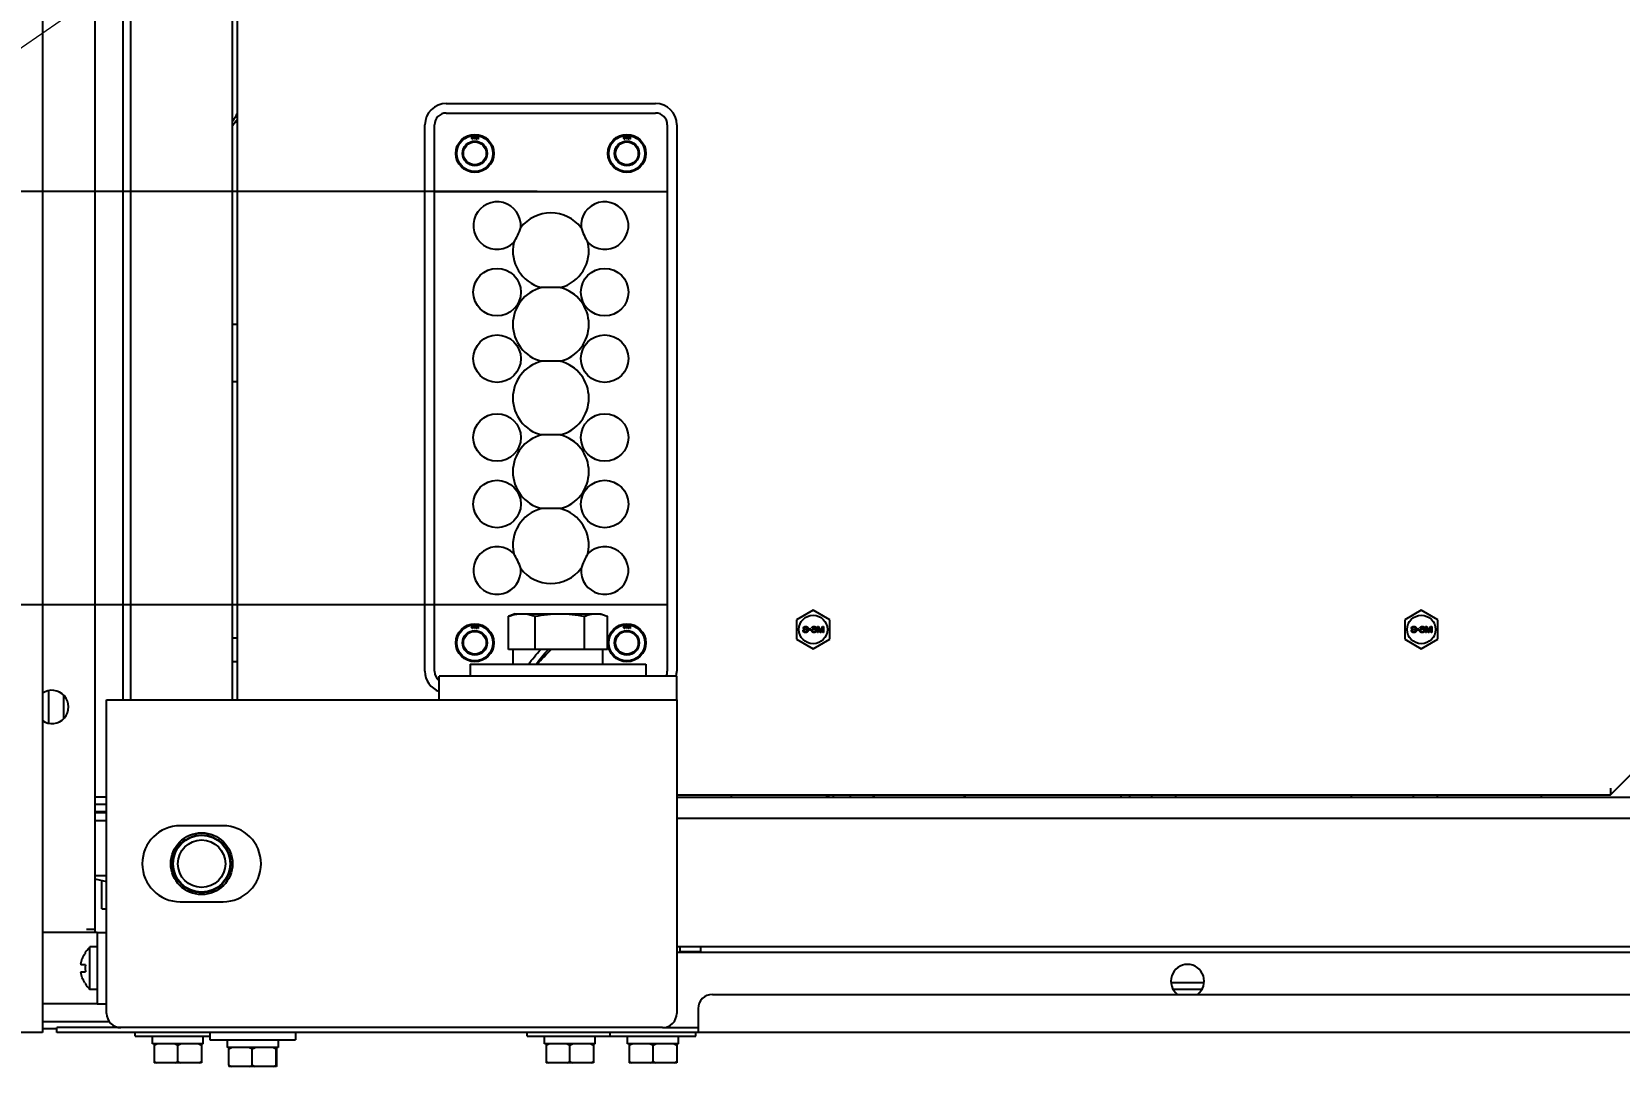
# Model space of a CAD drawing. Header units: millimetres. Extents: x 0 to 87554, y -20854 to 20404.
# Drawn here: x 7163.9 to 7498, y -14690.3 to -14471.1 of the extents above; entities that cross this region are included whole.
import ezdxf

# ---------------------------------------------------------------- set-up
doc = ezdxf.new("R2010")
doc.units = ezdxf.units.MM
doc.layers.get('0').update_dxf_attribs({"lineweight": 15})
doc.layers.get('Defpoints').update_dxf_attribs({"lineweight": 15})
for name, color, linetype in [('2401-00238-M5_0', 7, 'Continuous'), ('2401-00332-S-M12-30HM_0', 7, 'Continuous'), ('2401-00389_NFHS-M6-8_0', 7, 'Continuous'), ('2401-01144-S-M6-16HWM_0', 7, 'Continuous'), ('2403-00122_0', 7, 'Continuous'), ('2403-00163_B-M4-1_0', 7, 'Continuous'), ('2404-00038-S-D12_0', 7, 'Continuous'), ('2404-00049-S-D12D37-P_0', 7, 'Continuous'), ('4209-01033_0', 7, 'Continuous'), ('4209-40888_0_0', 7, 'Continuous'), ('4212-73674_0', 7, 'Continuous'), ('4212-KH001_041_0', 7, 'Continuous'), ('4212-KH003_041_0', 7, 'Continuous'), ('4212-KH012_041_0', 7, 'Continuous'), ('4212-L0877_0', 7, 'Continuous'), ('4215-12647_0', 7, 'Continuous'), ('4215-12648_0', 7, 'Continuous'), ('4215-12649_2_1_0', 7, 'Continuous'), ('4215-12649_2_3_0', 7, 'Continuous'), ('4215-12653_3_0', 7, 'Continuous'), ('4215-12654_1_0', 7, 'Continuous'), ('4215-12655_1_0', 7, 'Continuous'), ('4215-12657_0', 7, 'Continuous'), ('4215-12661_1_0', 7, 'Continuous'), ('4215-14324_0', 7, 'Continuous'), ('4215-17085_1_0', 7, 'Continuous'), ('4215-17085_5_0', 7, 'Continuous'), ('4215-17086_4_0', 7, 'Continuous'), ('4502-00562-25X45X450_0', 7, 'Continuous'), ('HINGE-FRAME_041_0', 7, 'Continuous'), ('通讯转接板0614_0', 7, 'Continuous')]:
    doc.layers.add(name, color=color, linetype=linetype)
doc.layers.add('THICK', color=7, linetype='Continuous', lineweight=0)
doc.styles.get("Standard").update_dxf_attribs({"font": 'isocp.shx', "width": 0.707, "bigfont": 'hztxt.shx'})
doc.styles.add('仿宋', font='', dxfattribs={"width": 0.8})
doc.styles.get('仿宋').set_extended_font_data('仿宋_gb2312')
doc.dimstyles.new('12倍', dxfattribs={"dimscale": 21, "dimtxt": 3.5, "dimasz": 2.5, "dimexe": 1.5, "dimexo": 0, "dimgap": 1, "dimtad": 1, "dimtoh": 1, "dimdsep": 46, "dimtxsty": '仿宋', "dimcen": 2.5, "dimdle": 5, "dimclrd": 4, "dimclre": 4, "dimclrt": 3, "dimadec": 0, "dimazin": 0, "dimtfac": 1, "dimtmove": 0, "dimatfit": 3, "dimfxl": 1, "dimtolj": 1, "dimarcsym": 0})
doc.dimstyles.new('DJ', dxfattribs={"dimtxt": 75, "dimasz": 75, "dimexe": 20, "dimexo": 0, "dimgap": 20, "dimtad": 1, "dimdec": 1, "dimtxsty": 'Standard', "dimcen": 10, "dimclrd": 95, "dimclre": 95, "dimclrt": 95, "dimadec": 0, "dimazin": 0, "dimtfac": 1, "dimtdec": 1, "dimtmove": 1, "dimatfit": 3, "dimfxl": 1, "dimlwd": 13, "dimlwe": 15, "dimarcsym": 0})

# ---------------------------------------------------------------- blocks, each defined once
blk = doc.blocks.new('ju7888')
at = {"color": 6}
blk.add_lwpolyline([(478.29, -1226.78), (565.29, -1226.78), (565.29, -1177.78), (478.29, -1177.78)], close=True, dxfattribs=at)
at = {"layer": '2401-00238-M5_0', "color": 87, "linetype": 'Continuous'}
for p, q in [((605.29, -1015.78), (605.79, -1015.78)), ((605.29, -1020.78), (605.79, -1020.78)), ((572.29, -1268.28), (572.29, -1269.28)), ((577.29, -1268.28), (577.29, -1269.28)), ((637.29, -1297.78), (637.29, -1299.28)), ((646.29, -1299.28), (637.29, -1299.28)), ((646.29, -1297.78), (646.29, -1299.28)), ((638.54, -1300.23), (638.54, -1300.28)), ((641.04, -1300.23), (641.04, -1301.23)), ((642.54, -1301.23), (642.54, -1300.23)), ((645.04, -1300.28), (645.04, -1300.23))]:
    blk.add_line(p, q, dxfattribs=at)
for centre, radius, start, end in [((643.18, -1293.37), 8.33, 235.854, 236.0872), ((643.17, -1293.34), 8.3, 236.0749, 236.294), ((643.03, -1293.55), 8.05, 236.065, 237.7928), ((641.65, -1296.34), 4.92, 261.0446, 262.8614), ((641.8, -1295.32), 4.96, 261.1745, 263.3545), ((641.79, -1295.4), 4.88, 263.3795, 276.6205), ((641.78, -1295.32), 4.96, 276.6455, 278.8255), ((641.93, -1296.34), 4.92, 277.1386, 278.9554), ((640.54, -1293.55), 8.05, 302.2072, 303.935), ((640.41, -1293.34), 8.3, 303.706, 303.9251), ((640.39, -1293.37), 8.33, 303.9128, 304.146)]:
    blk.add_arc(centre, radius, start, end, dxfattribs=at)
for points, knots in [([(638.51, -1300.27), (638.41, -1300.2), (637.98, -1299.89), (637.58, -1299.55), (637.29, -1299.28)], [0, 0, 0, 0, 0.236681, 1, 1, 1, 1]), ([(645.07, -1300.27), (645.17, -1300.2), (645.6, -1299.89), (646, -1299.55), (646.29, -1299.28)], [0, 0, 0, 0, 0.236681, 1, 1, 1, 1]), ([(640.88, -1301.2), (640.5, -1301.14), (639.75, -1300.93), (639.07, -1300.56), (638.74, -1300.36)], [0, 0, 0, 0, 0.499769, 1, 1, 1, 1]), ([(644.83, -1300.36), (644.51, -1300.56), (643.82, -1300.93), (643.07, -1301.14), (642.69, -1301.2)], [0, 0, 0, 0, 0.500231, 1, 1, 1, 1])]:
    blk.add_open_spline(points, degree=3, knots=knots, dxfattribs=at)
at = {"layer": '2401-00332-S-M12-30HM_0', "color": 87, "linetype": 'Continuous'}
for p, q in [((567.19, -1191.78), (567.61, -1190.61)), ((567.19, -1209.78), (567.19, -1191.78)), ((567.61, -1190.61), (567.7, -1190.39)), ((574.69, -1190.39), (567.7, -1190.39)), ((574.69, -1190.39), (574.69, -1191.49)), ((574.69, -1195.22), (567.7, -1195.22)), ((574.69, -1194.12), (574.69, -1197.61)), ((574.69, -1202.18), (574.69, -1206.87)), ((574.69, -1205.6), (567.7, -1205.6)), ((567.19, -1209.78), (567.61, -1210.94)), ((567.61, -1210.94), (567.7, -1211.16)), ((574.69, -1211.16), (567.7, -1211.16)), ((574.69, -1209.89), (574.69, -1211.16))]:
    blk.add_line(p, q, dxfattribs=at)
for radius in [6, 5]:
    blk.add_circle((619.79, -1275.78), radius, dxfattribs=at)
for points, knots in [([(567.19, -1192.81), (567.19, -1192.62), (567.23, -1191.87), (567.42, -1191.14), (567.61, -1190.61)], [0, 0, 0, 0, 0.246204, 1, 1, 1, 1]), ([(567.7, -1195.22), (567.62, -1195.02), (567.34, -1194.25), (567.19, -1193.42), (567.19, -1192.81)], [0, 0, 0, 0, 0.256813, 1, 1, 1, 1]), ([(567.19, -1208.38), (567.19, -1208.15), (567.24, -1207.2), (567.47, -1206.28), (567.7, -1205.6)], [0, 0, 0, 0, 0.24694, 1, 1, 1, 1]), ([(567.7, -1211.16), (567.62, -1210.93), (567.34, -1210.03), (567.19, -1209.08), (567.19, -1208.38)], [0, 0, 0, 0, 0.254804, 1, 1, 1, 1])]:
    blk.add_open_spline(points, degree=3, knots=knots, dxfattribs=at)
for points in [[(567.19, -1200.41), (567.19, -1198.67), (567.38, -1196.93), (567.7, -1195.22)], [(567.7, -1205.6), (567.38, -1203.89), (567.19, -1202.15), (567.19, -1200.41)]]:
    blk.add_open_spline(points, degree=3, dxfattribs=at)
at = {"layer": '2401-00389_NFHS-M6-8_0', "color": 87, "linetype": 'Continuous'}
for p, q in [((568.47, -1015.58), (566.45, -1019.08)), ((572.51, -1015.58), (568.47, -1015.58)), ((574.53, -1019.08), (572.51, -1015.58)), ((569.84, -1017.12), (569.84, -1016.88)), ((569.84, -1016.88), (571.14, -1016.88)), ((571, -1017.53), (569.84, -1017.12)), ((569.84, -1017.93), (571, -1017.53)), ((569.84, -1018.18), (569.84, -1017.93)), ((571.14, -1018.18), (569.84, -1018.18)), ((569.84, -1018.83), (569.87, -1018.69)), ((569.84, -1018.93), (569.84, -1018.83)), ((569.87, -1019.07), (569.84, -1018.93)), ((569.87, -1018.69), (569.95, -1018.55)), ((569.95, -1018.55), (570.06, -1018.47)), ((570, -1018.72), (569.98, -1018.8)), ((569.98, -1018.8), (569.98, -1018.96)), ((569.98, -1018.96), (570, -1019.04)), ((570.06, -1018.64), (570, -1018.72)), ((570.06, -1018.47), (570.2, -1018.42)), ((570.14, -1018.58), (570.06, -1018.64)), ((570.12, -1017.04), (571.14, -1017.42)), ((571.14, -1017.04), (570.12, -1017.04)), ((571.14, -1017.63), (570.12, -1018.01)), ((570.12, -1018.01), (571.14, -1018.01)), ((570.23, -1018.55), (570.14, -1018.58)), ((570.2, -1018.42), (570.39, -1018.39)), ((570.39, -1018.53), (570.23, -1018.55)), ((570.31, -1018.83), (570.34, -1018.69)), ((570.31, -1018.96), (570.31, -1018.83)), ((570.34, -1019.1), (570.31, -1018.96)), ((570.34, -1018.69), (570.45, -1018.53)), ((570.39, -1018.39), (570.59, -1018.39)), ((570.45, -1018.53), (570.39, -1018.53)), ((570.47, -1018.72), (570.45, -1018.8)), ((570.45, -1018.8), (570.45, -1018.99)), ((570.45, -1018.99), (570.47, -1019.07)), ((570.53, -1018.64), (570.47, -1018.72)), ((570.59, -1018.58), (570.53, -1018.64)), ((570.59, -1018.39), (570.78, -1018.42)), ((570.67, -1018.55), (570.59, -1018.58)), ((570.75, -1018.55), (570.67, -1018.55)), ((570.83, -1018.58), (570.75, -1018.55)), ((570.78, -1018.42), (570.92, -1018.47)), ((570.92, -1018.64), (570.83, -1018.58)), ((570.92, -1018.47), (571.03, -1018.55)), ((570.97, -1018.72), (570.92, -1018.64)), ((571, -1018.8), (570.97, -1018.72)), ((570.97, -1019.07), (571, -1018.99)), ((571, -1018.99), (571, -1018.8)), ((571.03, -1018.55), (571.11, -1018.69)), ((571.11, -1018.69), (571.14, -1018.83)), ((571.14, -1018.96), (571.11, -1019.1)), ((571.14, -1016.88), (571.14, -1017.04)), ((571.14, -1017.42), (571.14, -1017.63)), ((571.14, -1018.01), (571.14, -1018.18)), ((571.14, -1018.83), (571.14, -1018.96)), ((566.45, -1019.08), (568.47, -1022.58)), ((569.84, -1020.61), (569.87, -1020.48)), ((569.84, -1020.72), (569.84, -1020.61)), ((569.87, -1020.86), (569.84, -1020.72)), ((569.95, -1019.2), (569.87, -1019.07)), ((569.87, -1020.48), (569.95, -1020.34)), ((569.95, -1020.99), (569.87, -1020.86)), ((570.06, -1019.29), (569.95, -1019.2)), ((569.95, -1020.34), (570.03, -1020.26)), ((570.03, -1021.07), (569.95, -1020.99)), ((570, -1020.5), (569.98, -1020.61)), ((569.98, -1020.61), (569.98, -1020.72)), ((569.98, -1020.72), (570, -1020.83)), ((570, -1019.04), (570.06, -1019.12)), ((570.09, -1020.4), (570, -1020.5)), ((570, -1020.83), (570.09, -1020.94)), ((570.03, -1020.26), (570.17, -1020.21)), ((570.17, -1021.13), (570.03, -1021.07)), ((570.06, -1019.12), (570.14, -1019.18)), ((570.14, -1019.31), (570.06, -1019.29)), ((570.17, -1020.34), (570.09, -1020.4)), ((570.09, -1020.94), (570.17, -1020.99)), ((570.14, -1019.18), (570.14, -1019.31)), ((570.17, -1020.21), (570.25, -1020.21)), ((570.23, -1020.34), (570.17, -1020.34)), ((570.17, -1020.99), (570.23, -1020.99)), ((570.25, -1021.13), (570.17, -1021.13)), ((570.23, -1019.8), (570.23, -1019.75)), ((570.23, -1019.75), (570.42, -1019.75)), ((570.42, -1019.8), (570.23, -1019.8)), ((570.31, -1020.4), (570.23, -1020.34)), ((570.23, -1020.99), (570.31, -1020.94)), ((570.25, -1020.21), (570.36, -1020.26)), ((570.36, -1021.07), (570.25, -1021.13)), ((570.28, -1019.61), (570.31, -1019.58)), ((570.42, -1019.75), (570.28, -1019.61)), ((570.28, -1019.94), (570.42, -1019.8)), ((570.31, -1019.96), (570.28, -1019.94)), ((570.31, -1019.58), (570.47, -1019.75)), ((570.47, -1019.8), (570.31, -1019.96)), ((570.39, -1020.5), (570.31, -1020.4)), ((570.31, -1020.94), (570.39, -1020.83)), ((570.42, -1019.23), (570.34, -1019.1)), ((570.36, -1020.26), (570.45, -1020.34)), ((570.45, -1020.99), (570.36, -1021.07)), ((570.42, -1020.61), (570.39, -1020.5)), ((570.39, -1020.83), (570.42, -1020.72)), ((570.5, -1019.31), (570.42, -1019.23)), ((570.42, -1020.72), (570.42, -1020.61)), ((570.45, -1020.34), (570.47, -1020.4)), ((570.47, -1020.94), (570.45, -1020.99)), ((570.47, -1019.07), (570.53, -1019.15)), ((570.47, -1019.75), (570.64, -1019.58)), ((570.64, -1019.96), (570.47, -1019.8)), ((570.47, -1020.4), (570.5, -1020.34)), ((570.5, -1020.99), (570.47, -1020.94)), ((570.64, -1019.37), (570.5, -1019.31)), ((570.5, -1020.34), (570.59, -1020.23)), ((570.59, -1021.1), (570.5, -1020.99)), ((570.53, -1019.15), (570.59, -1019.2)), ((570.67, -1019.61), (570.53, -1019.75)), ((570.53, -1019.75), (570.72, -1019.75)), ((570.53, -1019.8), (570.67, -1019.94)), ((570.72, -1019.8), (570.53, -1019.8)), ((570.56, -1020.5), (570.53, -1020.61)), ((570.53, -1020.61), (570.53, -1020.72)), ((570.53, -1020.72), (570.56, -1020.83)), ((570.61, -1020.4), (570.56, -1020.5)), ((570.56, -1020.83), (570.61, -1020.94)), ((570.59, -1019.2), (570.67, -1019.23)), ((570.59, -1020.23), (570.72, -1020.18)), ((570.72, -1021.15), (570.59, -1021.1)), ((570.72, -1020.31), (570.61, -1020.4)), ((570.61, -1020.94), (570.72, -1021.02)), ((570.78, -1019.37), (570.64, -1019.37)), ((570.64, -1019.58), (570.67, -1019.61)), ((570.67, -1019.94), (570.64, -1019.96)), ((570.67, -1019.23), (570.75, -1019.23)), ((570.72, -1019.75), (570.72, -1019.8)), ((570.72, -1020.18), (570.81, -1020.18)), ((570.81, -1020.31), (570.72, -1020.31)), ((570.72, -1021.02), (570.81, -1021.02)), ((570.81, -1021.15), (570.72, -1021.15)), ((570.75, -1019.23), (570.83, -1019.2)), ((570.92, -1019.31), (570.78, -1019.37)), ((570.81, -1020.18), (570.94, -1020.23)), ((570.92, -1020.4), (570.81, -1020.31)), ((570.81, -1021.02), (570.92, -1020.94)), ((570.94, -1021.1), (570.81, -1021.15)), ((570.83, -1019.2), (570.92, -1019.15)), ((570.92, -1019.15), (570.97, -1019.07)), ((571.03, -1019.23), (570.92, -1019.31)), ((570.97, -1020.5), (570.92, -1020.4)), ((570.92, -1020.94), (570.97, -1020.83)), ((570.94, -1020.23), (571.03, -1020.31)), ((571.03, -1021.02), (570.94, -1021.1)), ((571, -1020.61), (570.97, -1020.5)), ((570.97, -1020.83), (571, -1020.72)), ((571, -1020.72), (571, -1020.61)), ((571.11, -1019.1), (571.03, -1019.23)), ((571.03, -1020.31), (571.11, -1020.45)), ((571.11, -1020.88), (571.03, -1021.02)), ((571.11, -1020.45), (571.14, -1020.59)), ((571.14, -1020.75), (571.11, -1020.88)), ((571.14, -1020.59), (571.14, -1020.75)), ((572.51, -1022.58), (574.53, -1019.08)), ((568.47, -1022.58), (572.51, -1022.58)), ((568.47, -1143.58), (566.45, -1147.08)), ((572.51, -1143.58), (568.47, -1143.58)), ((569.84, -1145.12), (569.84, -1144.88)), ((569.84, -1144.88), (571.14, -1144.88)), ((571, -1145.53), (569.84, -1145.12)), ((569.84, -1145.93), (571, -1145.53)), ((569.84, -1146.18), (569.84, -1145.93)), ((570.12, -1145.04), (571.14, -1145.42)), ((571.14, -1145.04), (570.12, -1145.04)), ((571.14, -1145.63), (570.12, -1146.01)), ((571.14, -1144.88), (571.14, -1145.04)), ((571.14, -1145.42), (571.14, -1145.63)), ((574.53, -1147.08), (572.51, -1143.58)), ((566.45, -1147.08), (568.47, -1150.58)), ((571.14, -1146.18), (569.84, -1146.18)), ((569.84, -1146.83), (569.87, -1146.69)), ((569.84, -1146.93), (569.84, -1146.83)), ((569.87, -1147.07), (569.84, -1146.93)), ((569.84, -1148.61), (569.87, -1148.48)), ((569.84, -1148.72), (569.84, -1148.61)), ((569.87, -1148.86), (569.84, -1148.72)), ((569.87, -1146.69), (569.95, -1146.55)), ((569.95, -1147.2), (569.87, -1147.07)), ((569.87, -1148.48), (569.95, -1148.34)), ((569.95, -1148.99), (569.87, -1148.86)), ((569.95, -1146.55), (570.06, -1146.47)), ((570.06, -1147.29), (569.95, -1147.2)), ((569.95, -1148.34), (570.03, -1148.26)), ((570.03, -1149.07), (569.95, -1148.99)), ((570, -1146.72), (569.98, -1146.8)), ((569.98, -1146.8), (569.98, -1146.96)), ((569.98, -1146.96), (570, -1147.04)), ((570, -1148.5), (569.98, -1148.61)), ((569.98, -1148.61), (569.98, -1148.72)), ((569.98, -1148.72), (570, -1148.83)), ((570.06, -1146.64), (570, -1146.72)), ((570, -1147.04), (570.06, -1147.12)), ((570.09, -1148.4), (570, -1148.5)), ((570, -1148.83), (570.09, -1148.94)), ((570.03, -1148.26), (570.17, -1148.21)), ((570.17, -1149.13), (570.03, -1149.07)), ((570.06, -1146.47), (570.2, -1146.42)), ((570.14, -1146.58), (570.06, -1146.64)), ((570.06, -1147.12), (570.14, -1147.18)), ((570.14, -1147.31), (570.06, -1147.29)), ((570.17, -1148.34), (570.09, -1148.4)), ((570.09, -1148.94), (570.17, -1148.99)), ((570.12, -1146.01), (571.14, -1146.01)), ((570.23, -1146.55), (570.14, -1146.58)), ((570.14, -1147.18), (570.14, -1147.31)), ((570.17, -1148.21), (570.25, -1148.21)), ((570.23, -1148.34), (570.17, -1148.34)), ((570.17, -1148.99), (570.23, -1148.99)), ((570.25, -1149.13), (570.17, -1149.13)), ((570.2, -1146.42), (570.39, -1146.39)), ((570.39, -1146.53), (570.23, -1146.55)), ((570.23, -1147.8), (570.23, -1147.75)), ((570.23, -1147.75), (570.42, -1147.75)), ((570.42, -1147.8), (570.23, -1147.8)), ((570.31, -1148.4), (570.23, -1148.34)), ((570.23, -1148.99), (570.31, -1148.94)), ((570.25, -1148.21), (570.36, -1148.26)), ((570.36, -1149.07), (570.25, -1149.13)), ((570.28, -1147.61), (570.31, -1147.58)), ((570.42, -1147.75), (570.28, -1147.61)), ((570.28, -1147.94), (570.42, -1147.8)), ((570.31, -1147.96), (570.28, -1147.94)), ((570.31, -1146.83), (570.34, -1146.69)), ((570.31, -1146.96), (570.31, -1146.83)), ((570.34, -1147.1), (570.31, -1146.96)), ((570.31, -1147.58), (570.47, -1147.75)), ((570.47, -1147.8), (570.31, -1147.96)), ((570.39, -1148.5), (570.31, -1148.4)), ((570.31, -1148.94), (570.39, -1148.83)), ((570.34, -1146.69), (570.45, -1146.53)), ((570.42, -1147.23), (570.34, -1147.1)), ((570.36, -1148.26), (570.45, -1148.34)), ((570.45, -1148.99), (570.36, -1149.07)), ((570.39, -1146.39), (570.59, -1146.39)), ((570.45, -1146.53), (570.39, -1146.53)), ((570.42, -1148.61), (570.39, -1148.5)), ((570.39, -1148.83), (570.42, -1148.72)), ((570.5, -1147.31), (570.42, -1147.23)), ((570.42, -1148.72), (570.42, -1148.61)), ((570.47, -1146.72), (570.45, -1146.8)), ((570.45, -1146.8), (570.45, -1146.99)), ((570.45, -1146.99), (570.47, -1147.07)), ((570.45, -1148.34), (570.47, -1148.4)), ((570.47, -1148.94), (570.45, -1148.99)), ((570.53, -1146.64), (570.47, -1146.72)), ((570.47, -1147.07), (570.53, -1147.15)), ((570.47, -1147.75), (570.64, -1147.58)), ((570.64, -1147.96), (570.47, -1147.8)), ((570.47, -1148.4), (570.5, -1148.34)), ((570.5, -1148.99), (570.47, -1148.94)), ((570.64, -1147.37), (570.5, -1147.31)), ((570.5, -1148.34), (570.59, -1148.23)), ((570.59, -1149.1), (570.5, -1148.99)), ((570.59, -1146.58), (570.53, -1146.64)), ((570.53, -1147.15), (570.59, -1147.2)), ((570.67, -1147.61), (570.53, -1147.75)), ((570.53, -1147.75), (570.72, -1147.75)), ((570.53, -1147.8), (570.67, -1147.94)), ((570.72, -1147.8), (570.53, -1147.8)), ((570.56, -1148.5), (570.53, -1148.61)), ((570.53, -1148.61), (570.53, -1148.72)), ((570.53, -1148.72), (570.56, -1148.83)), ((570.61, -1148.4), (570.56, -1148.5)), ((570.56, -1148.83), (570.61, -1148.94)), ((570.59, -1146.39), (570.78, -1146.42)), ((570.67, -1146.55), (570.59, -1146.58)), ((570.59, -1147.2), (570.67, -1147.23)), ((570.59, -1148.23), (570.72, -1148.18)), ((570.72, -1149.15), (570.59, -1149.1)), ((570.72, -1148.31), (570.61, -1148.4)), ((570.61, -1148.94), (570.72, -1149.02)), ((570.78, -1147.37), (570.64, -1147.37)), ((570.64, -1147.58), (570.67, -1147.61)), ((570.67, -1147.94), (570.64, -1147.96)), ((570.75, -1146.55), (570.67, -1146.55)), ((570.67, -1147.23), (570.75, -1147.23)), ((570.72, -1147.75), (570.72, -1147.8)), ((570.72, -1148.18), (570.81, -1148.18)), ((570.81, -1148.31), (570.72, -1148.31)), ((570.72, -1149.02), (570.81, -1149.02)), ((570.81, -1149.15), (570.72, -1149.15)), ((570.83, -1146.58), (570.75, -1146.55)), ((570.75, -1147.23), (570.83, -1147.2)), ((570.78, -1146.42), (570.92, -1146.47)), ((570.92, -1147.31), (570.78, -1147.37)), ((570.81, -1148.18), (570.94, -1148.23)), ((570.92, -1148.4), (570.81, -1148.31)), ((570.81, -1149.02), (570.92, -1148.94)), ((570.94, -1149.1), (570.81, -1149.15)), ((570.92, -1146.64), (570.83, -1146.58)), ((570.83, -1147.2), (570.92, -1147.15)), ((570.92, -1146.47), (571.03, -1146.55)), ((570.97, -1146.72), (570.92, -1146.64)), ((570.92, -1147.15), (570.97, -1147.07)), ((571.03, -1147.23), (570.92, -1147.31)), ((570.97, -1148.5), (570.92, -1148.4)), ((570.92, -1148.94), (570.97, -1148.83)), ((570.94, -1148.23), (571.03, -1148.31)), ((571.03, -1149.02), (570.94, -1149.1)), ((571, -1146.8), (570.97, -1146.72)), ((570.97, -1147.07), (571, -1146.99)), ((571, -1148.61), (570.97, -1148.5)), ((570.97, -1148.83), (571, -1148.72)), ((571, -1146.99), (571, -1146.8)), ((571, -1148.72), (571, -1148.61)), ((571.03, -1146.55), (571.11, -1146.69)), ((571.11, -1147.1), (571.03, -1147.23)), ((571.03, -1148.31), (571.11, -1148.45)), ((571.11, -1148.88), (571.03, -1149.02)), ((571.11, -1146.69), (571.14, -1146.83)), ((571.14, -1146.96), (571.11, -1147.1)), ((571.11, -1148.45), (571.14, -1148.59)), ((571.14, -1148.75), (571.11, -1148.88)), ((571.14, -1146.01), (571.14, -1146.18)), ((571.14, -1146.83), (571.14, -1146.96)), ((571.14, -1148.59), (571.14, -1148.75)), ((572.51, -1150.58), (574.53, -1147.08)), ((568.47, -1150.58), (572.51, -1150.58))]:
    blk.add_line(p, q, dxfattribs=at)
at = {"layer": '2401-01144-S-M6-16HWM_0', "color": 87, "linetype": 'Continuous'}
for p, q in [((656.09, -1171.78), (655.29, -1171.78)), ((656.09, -1189.78), (656.09, -1171.78)), ((657.69, -1175.43), (656.09, -1175.43)), ((657.69, -1175.43), (657.69, -1186.13)), ((657.69, -1175.78), (661.69, -1175.78)), ((661.69, -1175.78), (661.69, -1185.78)), ((661.39, -1180.78), (657.99, -1180.78)), ((657.69, -1185.78), (661.69, -1185.78)), ((657.69, -1186.13), (656.09, -1186.13)), ((656.09, -1189.78), (655.29, -1189.78)), ((656.09, -1207.28), (656.09, -1189.78)), ((657.69, -1192.93), (656.09, -1192.93)), ((657.69, -1192.93), (657.69, -1203.63)), ((657.69, -1193.28), (661.69, -1193.28)), ((661.69, -1193.28), (661.69, -1203.28)), ((661.39, -1198.28), (657.99, -1198.28)), ((657.69, -1203.63), (656.09, -1203.63)), ((657.69, -1203.28), (661.69, -1203.28)), ((656.09, -1207.28), (655.29, -1207.28)), ((655.29, -1256.03), (656.89, -1256.03)), ((656.89, -1274.03), (656.89, -1256.03)), ((656.89, -1259.68), (658.49, -1259.68)), ((658.49, -1259.68), (658.49, -1270.38)), ((662.19, -1259.98), (658.79, -1259.98)), ((662.19, -1260.07), (658.79, -1260.07)), ((662.49, -1259.99), (662.49, -1270.06)), ((662.19, -1265.11), (658.79, -1265.11)), ((656.89, -1270.38), (658.49, -1270.38)), ((662.19, -1270.07), (658.79, -1270.07)), ((655.29, -1274.03), (656.89, -1274.03)), ((656.09, -1289.78), (656.09, -1274.03)), ((657.69, -1275.43), (656.09, -1275.43)), ((657.69, -1275.43), (657.69, -1286.13)), ((657.69, -1275.78), (661.69, -1275.78)), ((661.69, -1275.78), (661.69, -1285.78)), ((661.39, -1280.78), (657.99, -1280.78)), ((657.69, -1286.13), (656.09, -1286.13)), ((657.69, -1285.78), (661.69, -1285.78)), ((656.09, -1289.78), (655.29, -1289.78))]:
    blk.add_line(p, q, dxfattribs=at)
for centre, radius, start, end in [((660.01, -1303), 43.04, 91.6243, 92.0239), ((660.2, -1211.1), 48.98, 268.0003, 268.3514), ((660.97, -1303), 43.04, 87.9761, 88.3757), ((660.78, -1211.1), 48.98, 271.6486, 271.9997), ((660.01, -1227.05), 43.04, 267.9761, 268.3757), ((660.97, -1227.05), 43.04, 271.6243, 272.0239)]:
    blk.add_arc(centre, radius, start, end, dxfattribs=at)
for points in [[(657.69, -1176.35), (657.78, -1176.15), (657.88, -1175.96), (657.99, -1175.78)], [(661.69, -1176.35), (661.6, -1176.15), (661.5, -1175.96), (661.39, -1175.78)], [(657.99, -1180.78), (657.88, -1180.59), (657.78, -1180.4), (657.69, -1180.2)], [(657.69, -1181.35), (657.78, -1181.15), (657.88, -1180.96), (657.99, -1180.78)], [(661.39, -1180.78), (661.5, -1180.59), (661.6, -1180.4), (661.69, -1180.2)], [(661.69, -1181.35), (661.6, -1181.15), (661.5, -1180.96), (661.39, -1180.78)], [(657.99, -1185.78), (657.88, -1185.59), (657.78, -1185.4), (657.69, -1185.2)], [(661.39, -1185.78), (661.5, -1185.59), (661.6, -1185.4), (661.69, -1185.2)], [(657.69, -1193.85), (657.78, -1193.65), (657.88, -1193.46), (657.99, -1193.28)], [(661.69, -1193.85), (661.6, -1193.65), (661.5, -1193.46), (661.39, -1193.28)], [(657.99, -1198.28), (657.88, -1198.09), (657.78, -1197.9), (657.69, -1197.7)], [(657.69, -1198.85), (657.78, -1198.65), (657.88, -1198.46), (657.99, -1198.28)], [(661.39, -1198.28), (661.5, -1198.09), (661.6, -1197.9), (661.69, -1197.7)], [(661.69, -1198.85), (661.6, -1198.65), (661.5, -1198.46), (661.39, -1198.28)], [(657.99, -1203.28), (657.88, -1203.09), (657.78, -1202.9), (657.69, -1202.7)], [(661.39, -1203.28), (661.5, -1203.09), (661.6, -1202.9), (661.69, -1202.7)], [(658.49, -1260.64), (658.58, -1260.45), (658.68, -1260.26), (658.79, -1260.07)], [(662.49, -1260.64), (662.4, -1260.45), (662.3, -1260.26), (662.19, -1260.07)], [(658.79, -1265.11), (658.68, -1264.92), (658.58, -1264.73), (658.49, -1264.53)], [(658.49, -1265.68), (658.58, -1265.48), (658.68, -1265.29), (658.79, -1265.11)], [(662.19, -1265.11), (662.3, -1264.92), (662.4, -1264.73), (662.49, -1264.53)], [(662.49, -1265.68), (662.4, -1265.48), (662.3, -1265.29), (662.19, -1265.11)], [(658.79, -1270.07), (658.68, -1269.88), (658.58, -1269.69), (658.49, -1269.5)], [(662.19, -1270.07), (662.3, -1269.88), (662.4, -1269.69), (662.49, -1269.5)], [(657.69, -1276.35), (657.78, -1276.15), (657.88, -1275.96), (657.99, -1275.78)], [(661.69, -1276.35), (661.6, -1276.15), (661.5, -1275.96), (661.39, -1275.78)], [(657.99, -1280.78), (657.88, -1280.59), (657.78, -1280.4), (657.69, -1280.2)], [(657.69, -1281.35), (657.78, -1281.15), (657.88, -1280.96), (657.99, -1280.78)], [(661.39, -1280.78), (661.5, -1280.59), (661.6, -1280.4), (661.69, -1280.2)], [(661.69, -1281.35), (661.6, -1281.15), (661.5, -1280.96), (661.39, -1280.78)], [(657.99, -1285.78), (657.88, -1285.59), (657.78, -1285.4), (657.69, -1285.2)], [(661.39, -1285.78), (661.5, -1285.59), (661.6, -1285.4), (661.69, -1285.2)]]:
    blk.add_open_spline(points, degree=3, dxfattribs=at)
at = {"layer": '2403-00122_0', "color": 87, "linetype": 'Continuous'}
for p, q in [((506.29, -1268.28), (506.29, -1269.28)), ((518.29, -1269.28), (518.29, -1268.28))]:
    blk.add_line(p, q, dxfattribs=at)
at = {"layer": '2403-00163_B-M4-1_0', "color": 87, "linetype": 'Continuous'}
for p, q in [((466.59, -1185.71), (466.59, -1185.58)), ((466.59, -1185.58), (467.29, -1185.58)), ((467.21, -1185.93), (466.59, -1185.71)), ((466.59, -1186.14), (467.21, -1185.93)), ((466.74, -1185.66), (467.29, -1185.87)), ((467.29, -1185.66), (466.74, -1185.66)), ((467.29, -1185.98), (466.74, -1186.19)), ((467.29, -1185.58), (467.29, -1185.66)), ((467.29, -1185.87), (467.29, -1185.98)), ((569.59, -1185.71), (569.59, -1185.58)), ((569.59, -1185.58), (570.29, -1185.58)), ((570.21, -1185.93), (569.59, -1185.71)), ((569.59, -1186.14), (570.21, -1185.93)), ((569.74, -1185.66), (570.29, -1185.87)), ((570.29, -1185.66), (569.74, -1185.66)), ((570.29, -1185.98), (569.74, -1186.19)), ((570.29, -1185.58), (570.29, -1185.66)), ((570.29, -1185.87), (570.29, -1185.98)), ((466.59, -1186.28), (466.59, -1186.14)), ((467.29, -1186.28), (466.59, -1186.28)), ((466.59, -1186.74), (466.99, -1186.39)), ((466.59, -1186.83), (466.59, -1186.74)), ((466.99, -1186.83), (466.59, -1186.83)), ((466.99, -1186.49), (466.71, -1186.74)), ((466.71, -1186.74), (466.99, -1186.74)), ((466.74, -1186.19), (467.29, -1186.19)), ((466.99, -1186.39), (467.08, -1186.39)), ((466.99, -1186.74), (466.99, -1186.49)), ((466.99, -1186.98), (466.99, -1186.83)), ((467.08, -1186.98), (466.99, -1186.98)), ((467.08, -1186.39), (467.08, -1186.74)), ((467.08, -1186.74), (467.29, -1186.74)), ((467.08, -1186.83), (467.08, -1186.98)), ((467.29, -1186.83), (467.08, -1186.83)), ((467.29, -1186.19), (467.29, -1186.28)), ((467.29, -1186.74), (467.29, -1186.83)), ((569.59, -1186.28), (569.59, -1186.14)), ((570.29, -1186.28), (569.59, -1186.28)), ((569.59, -1186.74), (569.99, -1186.39)), ((569.59, -1186.83), (569.59, -1186.74)), ((569.99, -1186.83), (569.59, -1186.83)), ((569.99, -1186.49), (569.71, -1186.74)), ((569.71, -1186.74), (569.99, -1186.74)), ((569.74, -1186.19), (570.29, -1186.19)), ((569.99, -1186.39), (570.08, -1186.39)), ((569.99, -1186.74), (569.99, -1186.49)), ((569.99, -1186.98), (569.99, -1186.83)), ((570.08, -1186.98), (569.99, -1186.98)), ((570.08, -1186.39), (570.08, -1186.74)), ((570.08, -1186.74), (570.29, -1186.74)), ((570.08, -1186.83), (570.08, -1186.98)), ((570.29, -1186.83), (570.08, -1186.83)), ((570.29, -1186.19), (570.29, -1186.28)), ((570.29, -1186.74), (570.29, -1186.83)), ((466.59, -1217.71), (466.59, -1217.58)), ((466.59, -1217.58), (467.29, -1217.58)), ((467.21, -1217.93), (466.59, -1217.71)), ((466.59, -1218.14), (467.21, -1217.93)), ((466.59, -1218.28), (466.59, -1218.14)), ((467.29, -1218.28), (466.59, -1218.28)), ((466.59, -1218.74), (466.99, -1218.39)), ((466.59, -1218.83), (466.59, -1218.74)), ((466.99, -1218.83), (466.59, -1218.83)), ((466.99, -1218.49), (466.71, -1218.74)), ((466.71, -1218.74), (466.99, -1218.74)), ((466.74, -1217.66), (467.29, -1217.87)), ((467.29, -1217.66), (466.74, -1217.66)), ((467.29, -1217.98), (466.74, -1218.19)), ((466.74, -1218.19), (467.29, -1218.19)), ((466.99, -1218.39), (467.08, -1218.39)), ((466.99, -1218.74), (466.99, -1218.49)), ((466.99, -1218.98), (466.99, -1218.83)), ((467.08, -1218.98), (466.99, -1218.98)), ((467.08, -1218.39), (467.08, -1218.74)), ((467.08, -1218.74), (467.29, -1218.74)), ((467.08, -1218.83), (467.08, -1218.98)), ((467.29, -1218.83), (467.08, -1218.83)), ((467.29, -1217.58), (467.29, -1217.66)), ((467.29, -1217.87), (467.29, -1217.98)), ((467.29, -1218.19), (467.29, -1218.28)), ((467.29, -1218.74), (467.29, -1218.83)), ((569.59, -1217.71), (569.59, -1217.58)), ((569.59, -1217.58), (570.29, -1217.58)), ((570.21, -1217.93), (569.59, -1217.71)), ((569.59, -1218.14), (570.21, -1217.93)), ((569.59, -1218.28), (569.59, -1218.14)), ((570.29, -1218.28), (569.59, -1218.28)), ((569.59, -1218.74), (569.99, -1218.39)), ((569.59, -1218.83), (569.59, -1218.74)), ((569.99, -1218.83), (569.59, -1218.83)), ((569.99, -1218.49), (569.71, -1218.74)), ((569.71, -1218.74), (569.99, -1218.74)), ((569.74, -1217.66), (570.29, -1217.87)), ((570.29, -1217.66), (569.74, -1217.66)), ((570.29, -1217.98), (569.74, -1218.19)), ((569.74, -1218.19), (570.29, -1218.19)), ((569.99, -1218.39), (570.08, -1218.39)), ((569.99, -1218.74), (569.99, -1218.49)), ((569.99, -1218.98), (569.99, -1218.83)), ((570.08, -1218.98), (569.99, -1218.98)), ((570.08, -1218.39), (570.08, -1218.74)), ((570.08, -1218.74), (570.29, -1218.74)), ((570.08, -1218.83), (570.08, -1218.98)), ((570.29, -1218.83), (570.08, -1218.83)), ((570.29, -1217.58), (570.29, -1217.66)), ((570.29, -1217.87), (570.29, -1217.98)), ((570.29, -1218.19), (570.29, -1218.28)), ((570.29, -1218.74), (570.29, -1218.83))]:
    blk.add_line(p, q, dxfattribs=at)
for centre, radius in [((470.29, -1186.28), 4), ((470.29, -1186.28), 3.8), ((573.29, -1186.28), 4), ((573.29, -1186.28), 3.8), ((470.29, -1186.28), 2.6), ((470.29, -1186.28), 2.4), ((573.29, -1186.28), 2.6), ((573.29, -1186.28), 2.4), ((470.29, -1218.28), 4), ((470.29, -1218.28), 3.8), ((470.29, -1218.28), 2.6), ((470.29, -1218.28), 2.4), ((573.29, -1218.28), 4), ((573.29, -1218.28), 3.8), ((573.29, -1218.28), 2.6), ((573.29, -1218.28), 2.4)]:
    blk.add_circle(centre, radius, dxfattribs=at)
at = {"layer": '2404-00038-S-D12_0', "color": 87, "linetype": 'Continuous'}
for p, q in [((577.79, -1191.33), (574.69, -1191.33)), ((574.69, -1191.49), (574.69, -1194.12)), ((574.69, -1197.61), (574.69, -1202.18)), ((574.69, -1206.78), (574.69, -1209.89)), ((577.79, -1210.23), (574.69, -1210.23)), ((625.87, -1273.57), (625.48, -1273.57)), ((626.26, -1275.78), (625.89, -1275.78))]:
    blk.add_line(p, q, dxfattribs=at)
blk.add_circle((619.79, -1275.78), 6.1, dxfattribs=at)
at = {"layer": '2404-00038-S-D12_0', "color": 87, "linetype": 'Continuous', "extrusion": (0, 0, -1)}
for centre, major_axis, start_param, end_param in [((577.79, -1200.78), (9.18, -9.18), 1.329163, 1.663394), ((575.58, -1200.78), (5.92, -5.92), 0.959107, 1.476222), ((575.58, -1200.78), (9.18, -9.18), 1.093532, 1.42389)]:
    blk.add_ellipse(centre, major_axis=major_axis, ratio=0.246448, start_param=start_param, end_param=end_param, dxfattribs=at)
at = {"layer": '2404-00049-S-D12D37-P_0', "color": 87, "linetype": 'Continuous'}
for p, q in [((577.79, -1219.28), (577.79, -1182.28)), ((577.79, -1182.28), (580.29, -1182.28)), ((577.79, -1219.28), (580.29, -1219.28))]:
    blk.add_line(p, q, dxfattribs=at)
blk.add_circle((619.79, -1275.78), 6.5, dxfattribs=at)
at = {"layer": '4209-01033_0', "color": 87, "linetype": 'Continuous'}
for p, q in [((464.29, -1175.78), (579.29, -1175.78)), ((464.29, -1177.78), (579.29, -1177.78)), ((459.79, -1224.28), (459.79, -1180.28)), ((461.79, -1224.28), (461.79, -1180.28)), ((498.54, -1200.29), (498.54, -1204.26)), ((514.04, -1200.29), (514.04, -1204.26)), ((529.54, -1200.29), (529.54, -1204.26)), ((545.04, -1200.29), (545.04, -1204.26)), ((579.29, -1226.78), (464.29, -1226.78)), ((579.29, -1228.78), (464.29, -1228.78))]:
    blk.add_line(p, q, dxfattribs=at)
for centre in [(499.49, -1190.95), (513.49, -1190.95), (530.09, -1190.95), (544.09, -1190.95), (499.49, -1213.6), (513.49, -1213.6), (530.09, -1213.6), (544.09, -1213.6)]:
    blk.add_circle(centre, 5, dxfattribs=at)
for centre, radius, start, end in [((464.29, -1180.28), 4.5, 90, 180), ((579.29, -1180.28), 4.5, 77.3566, 90), ((464.29, -1180.28), 2.5, 90, 180), ((579.29, -1180.28), 2.5, 66.208, 90), ((485.49, -1190.95), 5, 315.3566, 274.7885), ((558.09, -1190.95), 5, 265.2115, 224.6434), ((490.79, -1202.28), 8, 127.5861, 232.4139), ((481.23, -1181.85), 14.84, 288.364, 301.7811), ((490.79, -1202.28), 8, 14.3613, 102.559), ((506.29, -1202.28), 8, 14.3613, 165.6387), ((521.79, -1202.28), 8, 14.3613, 165.6387), ((537.29, -1202.28), 8, 14.3613, 165.6387), ((552.79, -1202.28), 8, 77.441, 165.6387), ((562.34, -1181.85), 14.84, 238.2188, 251.636), ((552.79, -1202.28), 8, 307.5861, 52.4139), ((490.79, -1202.28), 8, 257.441, 345.6387), ((506.29, -1202.28), 8, 194.3613, 345.6387), ((521.79, -1202.28), 8, 194.3613, 345.6387), ((537.29, -1202.28), 8, 194.3613, 345.6387), ((552.79, -1202.28), 8, 194.3613, 282.559), ((485.49, -1213.6), 5, 85.2115, 44.6434), ((481.23, -1222.7), 14.84, 58.2189, 71.636), ((558.09, -1213.6), 5, 135.3566, 94.7885), ((562.34, -1222.7), 14.84, 108.364, 121.7811), ((464.29, -1224.28), 4.5, 180, 270), ((464.29, -1224.28), 2.5, 180, 270), ((579.29, -1224.28), 4.5, 270, 340.3948), ((579.29, -1224.28), 2.5, 270, 322.7588)]:
    blk.add_arc(centre, radius, start, end, dxfattribs=at)
at = {"layer": '4209-40888_0_0', "color": 87, "linetype": 'Continuous'}
blk.add_line((583.29, -1308.02), (590.29, -1308.02), dxfattribs=at)
at = {"layer": '4212-73674_0', "color": 87, "linetype": 'Continuous'}
blk.add_line((638.49, -1175.08), (637.29, -1175.08), dxfattribs=at)
at = {"layer": '4212-KH001_041_0', "color": 87, "linetype": 'Continuous'}
for p, q in [((585.29, -1269.28), (-2.71, -1269.28)), ((-2.71, -1290.78), (585.29, -1290.78)), ((585.29, -1292.28), (-2.71, -1292.28)), ((605.79, -1295.78), (605.79, -1298.28)), ((589.23, -1304.78), (584.35, -1304.78))]:
    blk.add_line(p, q, dxfattribs=at)
at = {"layer": '4212-KH003_041_0', "color": 87, "linetype": 'Continuous'}
for p, q in [((605.79, -1175.78), (605.79, -723.28)), ((646.29, -1065.28), (646.29, -1071.28))]:
    blk.add_line(p, q, dxfattribs=at)
at = {"layer": '4212-KH012_041_0', "color": 87, "linetype": 'Continuous'}
for p, q in [((607.29, -1298.28), (607.29, -1295.78)), ((608.79, -1298.28), (608.79, -1295.78))]:
    blk.add_line(p, q, dxfattribs=at)
at = {"layer": '4212-L0877_0', "color": 87, "linetype": 'Continuous'}
for p, q in [((610.29, -723.28), (610.29, -1175.78)), ((637.29, -723.28), (637.29, -1175.78)), ((644.79, -1071.75), (644.79, -1064.8)), ((637.29, -1170.78), (638.29, -1170.78)), ((638.29, -1175.08), (638.29, -1170.78))]:
    blk.add_line(p, q, dxfattribs=at)
at = {"layer": '4215-12647_0', "color": 87, "linetype": 'Continuous'}
for p, q in [((655.29, -30.28), (655.29, -1306.28)), ((647.29, -1168.28), (647.29, -733.78)), ((650.29, -1171.28), (655.29, -1171.28)), ((654.29, -1178.78), (654.29, -1171.28)), ((654.29, -1292.78), (654.29, -1306.28)), ((655.29, -1306.28), (654.29, -1306.28))]:
    blk.add_line(p, q, dxfattribs=at)
blk.add_arc((650.29, -1168.28), 3, 180, 270, dxfattribs=at)
at = {"layer": '4215-12648_0', "color": 87, "linetype": 'Continuous'}
for p, q in [((605.29, -979.28), (598.29, -972.28)), ((603.89, -979.28), (605.29, -979.28)), ((605.29, -1175.78), (605.29, -979.28)), ((478.29, -1226.78), (478.29, -1177.78)), ((565.29, -1177.78), (565.29, -1226.78)), ((-2.71, -1268.28), (585.29, -1268.28))]:
    blk.add_line(p, q, dxfattribs=at)
for centre in [(570.49, -1019.08), (570.49, -1147.08)]:
    blk.add_circle(centre, 3, dxfattribs=at)
at = {"layer": '4215-12649_2_1_0', "color": 87, "linetype": 'Continuous'}
for p, q in [((652.99, -1309.28), (652.99, -1295.23)), ((654.49, -1309.28), (654.49, -1306.28))]:
    blk.add_line(p, q, dxfattribs=at)
at = {"layer": '4215-12649_2_3_0', "color": 87, "linetype": 'Continuous'}
for p, q in [((629.29, -1296.78), (629.29, -1295.78)), ((609.09, -1296.78), (608.79, -1296.78)), ((629.29, -1296.78), (623.29, -1296.78))]:
    blk.add_line(p, q, dxfattribs=at)
at = {"layer": '4215-12653_3_0', "color": 87, "linetype": 'Continuous'}
blk.add_line((638.49, -723.28), (638.49, -1175.78), dxfattribs=at)
blk.add_arc((644.49, -1068.28), 3.5, 36.7569, 323.2431, dxfattribs=at)
at = {"layer": '4215-12654_1_0', "color": 87, "linetype": 'Continuous'}
for points in [[(461.82, -1268.26), (462.43, -1268.54), (463.01, -1268.88), (463.56, -1269.27)], [(464.41, -1269.27), (464.01, -1268.9), (463.58, -1268.56), (463.12, -1268.26)]]:
    blk.add_open_spline(points, degree=3, dxfattribs=at)
at = {"layer": '4215-12655_1_0', "color": 87, "linetype": 'Continuous'}
blk.add_line((654.29, -1293.78), (654.1, -1293.78), dxfattribs=at)
at = {"layer": '4215-12657_0', "color": 87, "linetype": 'Continuous'}
for p, q in [((-80.71, -1309.28), (655.29, -1309.28)), ((655.29, -1309.28), (655.29, -1318.28))]:
    blk.add_line(p, q, dxfattribs=at)
at = {"layer": '4215-12661_1_0', "color": 87, "linetype": 'Continuous'}
for p, q in [((-59.71, -1298.28), (634.29, -1298.28)), ((633.59, -1299.98), (633.59, -1298.28))]:
    blk.add_line(p, q, dxfattribs=at)
blk.add_arc((586.79, -1307.28), 3.5, 325.109, 214.891, dxfattribs=at)
at = {"layer": '4215-14324_0', "color": 87, "linetype": 'Continuous'}
for p, q in [((605.79, -993.78), (605.29, -993.78)), ((605.79, -1033.78), (605.29, -1033.78))]:
    blk.add_line(p, q, dxfattribs=at)
at = {"layer": '4215-17085_1_0', "color": 87, "linetype": 'Continuous'}
for p, q in [((585.29, -1295.78), (585.29, -1175.78)), ((585.29, -1175.78), (651.29, -1175.78)), ((654.29, -1178.78), (654.29, -1292.78)), ((611.79, -1271.28), (611.79, -1280.28)), ((627.79, -1280.28), (627.79, -1271.28)), ((651.29, -1295.78), (585.29, -1295.78))]:
    blk.add_line(p, q, dxfattribs=at)
for centre, radius, start, end in [((651.29, -1178.78), 3, 0, 90), ((619.79, -1271.28), 8, 0, 180), ((619.79, -1280.28), 8, 180, 0), ((651.29, -1292.78), 3, 270, 0)]:
    blk.add_arc(centre, radius, start, end, dxfattribs=at)
at = {"layer": '4215-17085_5_0', "color": 87, "linetype": 'Continuous'}
for p, q in [((580.29, -1175.78), (580.29, -1225.78)), ((585.29, -1175.78), (580.29, -1175.78)), ((585.29, -1225.78), (580.29, -1225.78))]:
    blk.add_line(p, q, dxfattribs=at)
at = {"layer": '4215-17086_4_0', "color": 87, "linetype": 'Continuous'}
for p, q in [((634.29, -1297.78), (634.29, -1295.78)), ((649.29, -1297.78), (649.29, -1295.78)), ((634.29, -1297.78), (634.29, -1309.28)), ((634.29, -1297.78), (649.29, -1297.78)), ((649.29, -1297.78), (649.29, -1309.28))]:
    blk.add_line(p, q, dxfattribs=at)
at = {"layer": '4502-00562-25X45X450_0', "color": 87, "linetype": 'Continuous'}
blk.add_line((605.79, -1164.28), (605.29, -1164.28), dxfattribs=at)
at = {"layer": 'HINGE-FRAME_041_0', "color": 87, "linetype": 'Continuous'}
for p, q in [((609.09, -1295.78), (609.09, -1298.28)), ((610.79, -1295.78), (610.79, -1298.28)), ((622.29, -1298.28), (622.29, -1295.78)), ((622.96, -1298.28), (623.51, -1295.78))]:
    blk.add_line(p, q, dxfattribs=at)
at = {"layer": '通讯转接板0614_0', "color": 87, "linetype": 'Continuous'}
for p, q in [((605.29, -1070.83), (605.79, -1070.83)), ((605.29, -1075.88), (605.79, -1075.88)), ((605.29, -1080.53), (605.79, -1080.53)), ((605.79, -1082.23), (605.29, -1082.23)), ((605.29, -1115.18), (605.79, -1115.18)), ((605.29, -1115.28), (605.79, -1115.28)), ((605.29, -1134.28), (605.79, -1134.28)), ((605.79, -1134.38), (605.29, -1134.38)), ((605.29, -1139.28), (605.79, -1139.28)), ((605.29, -1142.88), (605.79, -1142.88)), ((605.29, -1143.88), (605.79, -1143.88)), ((605.29, -1144.28), (605.79, -1144.28))]:
    blk.add_line(p, q, dxfattribs=at)
blk = doc.blocks.new('*D208')
at = {"layer": 'Defpoints', "color": 0, "lineweight": -3}
for p in [(7094.01, -14591.73), (7275.47, -14591.73), (7300.59, -14845.73)]:
    blk.add_point(p, dxfattribs=at)
at = {"layer": 'THICK', "color": 4, "linetype": 'Continuous', "lineweight": -2}
for p, q in [((7275.47, -14591.73), (7094.01, -14591.73)), ((7094.01, -14814.23), (7094.01, -14623.23)), ((7300.59, -14845.73), (7094.01, -14845.73))]:
    blk.add_line(p, q, dxfattribs=at)
at = {"layer": 'THICK', "color": 4, "lineweight": -3}
for points in [[(7088.76, -14623.23), (7099.26, -14623.23), (7094.01, -14591.73)], [(7088.76, -14814.23), (7099.26, -14814.23), (7094.01, -14845.73)]]:
    blk.add_solid(points, dxfattribs=at)
at = {"layer": 'THICK', "color": 3, "lineweight": -3, "insert": (7067.76, -14718.73), "char_height": 31.5, "attachment_point": 5, "rotation": 90, "style": '仿宋'}
blk.add_mtext('\\A1;254', dxfattribs=at)
blk = doc.blocks.new('*D209')
at = {"layer": 'Defpoints', "color": 0, "lineweight": -3}
for p in [(7094.01, -14504.73), (7270.28, -14504.73), (7270.28, -14591.73)]:
    blk.add_point(p, dxfattribs=at)
at = {"layer": 'THICK', "color": 4, "linetype": 'Continuous', "lineweight": -2}
for p, q in [((7270.28, -14504.73), (7094.01, -14504.73)), ((7094.01, -14560.23), (7094.01, -14536.23)), ((7270.28, -14591.73), (7094.01, -14591.73))]:
    blk.add_line(p, q, dxfattribs=at)
at = {"layer": 'THICK', "color": 4, "lineweight": -3}
for points in [[(7088.76, -14536.23), (7099.26, -14536.23), (7094.01, -14504.73)], [(7088.76, -14560.23), (7099.26, -14560.23), (7094.01, -14591.73)]]:
    blk.add_solid(points, dxfattribs=at)
at = {"layer": 'THICK', "color": 3, "lineweight": -3, "insert": (7067.76, -14548.23), "char_height": 31.5, "attachment_point": 5, "rotation": 90, "style": '仿宋'}
blk.add_mtext('\\A1;87', dxfattribs=at)
blk = doc.blocks.new('*D210')
at = {"layer": 'Defpoints', "color": 0, "lineweight": -3}
for p in [(7094.01, -14383.73), (7279.84, -14383.73), (7270.28, -14504.73)]:
    blk.add_point(p, dxfattribs=at)
at = {"layer": 'THICK', "color": 4, "linetype": 'Continuous', "lineweight": -2}
for p, q in [((7279.84, -14383.73), (7094.01, -14383.73)), ((7094.01, -14473.23), (7094.01, -14415.23)), ((7270.28, -14504.73), (7094.01, -14504.73))]:
    blk.add_line(p, q, dxfattribs=at)
at = {"layer": 'THICK', "color": 4, "lineweight": -3}
for points in [[(7088.76, -14415.23), (7099.26, -14415.23), (7094.01, -14383.73)], [(7088.76, -14473.23), (7099.26, -14473.23), (7094.01, -14504.73)]]:
    blk.add_solid(points, dxfattribs=at)
at = {"layer": 'THICK', "color": 3, "lineweight": -3, "insert": (7067.76, -14444.23), "char_height": 31.5, "attachment_point": 5, "rotation": 90, "style": '仿宋'}
blk.add_mtext('\\A1;121', dxfattribs=at)

msp = doc.modelspace()

# ---------------------------------------------------------------- block references
at = {"rotation": 270}
msp.add_blockref('ju7888', (8475.412, -14026.445), dxfattribs=at)

# ---------------------------------------------------------------- dimensions: what is measured, and where the dimension line sits
at = {"layer": 'THICK', "lineweight": -3}
for base, p1, p2, picture, middle in [((7094.013, -14383.734), (7270.282, -14504.734), (7279.837, -14383.734), '*D210', (7067.763, -14444.234)), ((7094.013, -14504.734), (7270.282, -14591.734), (7270.282, -14504.734), '*D209', (7067.763, -14548.234)), ((7094.013, -14591.734), (7300.587, -14845.734), (7275.469, -14591.734), '*D208', (7067.763, -14718.734))]:
    dim = msp.add_linear_dim(base=base, p1=p1, p2=p2, angle=90, dimstyle='12倍', override={"dimtxt": 1.5, "dimasz": 1.5, "dimexe": 0, "dimgap": 0.5}, dxfattribs=at)
    dim.commit()
    dim.dimension.update_dxf_attribs({"geometry": picture, "text_midpoint": middle})

# ---------------------------------------------------------------- leaders
for points in [[(7313.883, -14141.244), (5857.209, -15371.993)], [(7366.137, -14334.234), (5849.769, -15374.322)]]:
    msp.add_leader(points, dimstyle='DJ', override={"dimtad": 0, "dimfxl": 1.25, "dimarcsym": 1}, dxfattribs=at)

doc.saveas('drawing.dxf')
